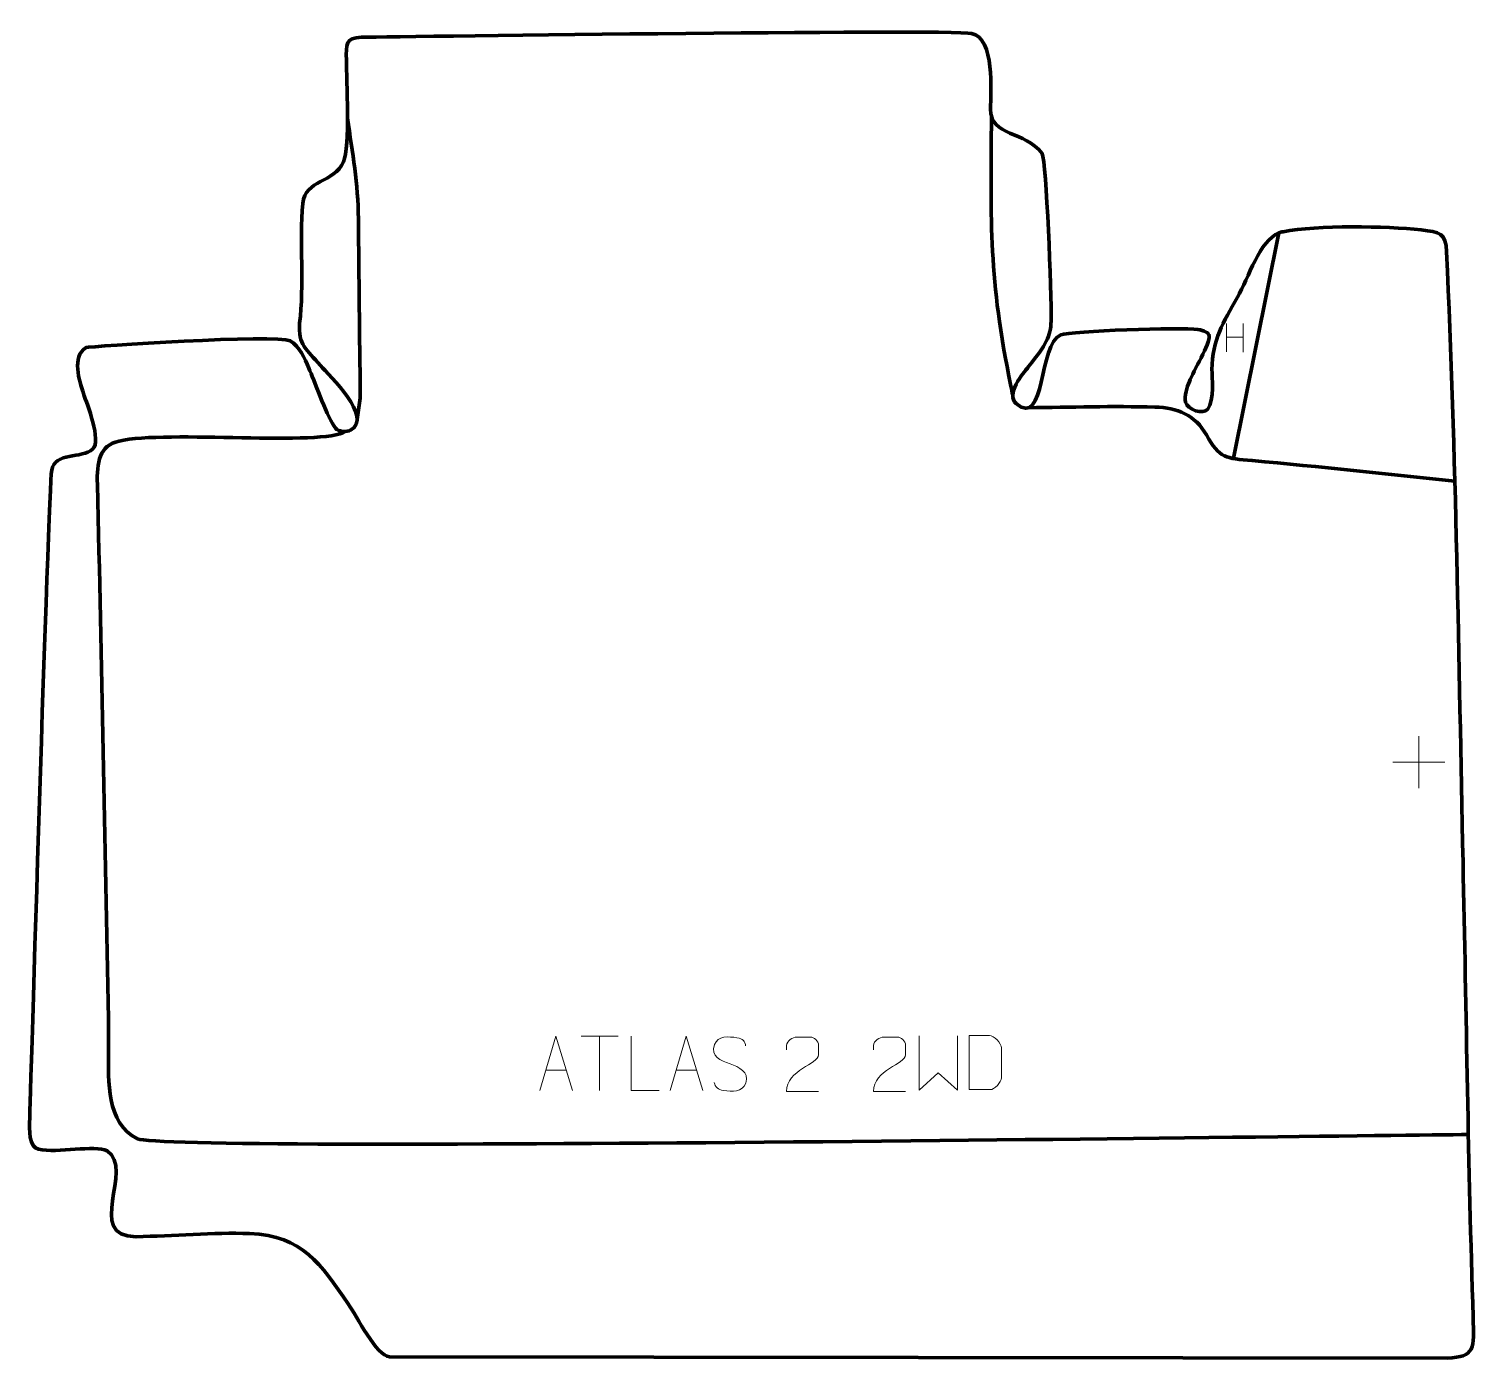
# Model space of a CAD drawing. Header units: millimetres. Extents: x 1240 to 1905, y 274 to 885.
import ezdxf

# ---------------------------------------------------------------- set-up
doc = ezdxf.new("R2010")
doc.units = ezdxf.units.MM
doc.header["$MEASUREMENT"] = 0
doc.layers.add('layer 2', color=7, linetype='Continuous')
doc.layers.add('layer 3', color=7, linetype='Continuous')

msp = doc.modelspace()

# ---------------------------------------------------------------- linework, layer by layer
at = {"layer": 'layer 2', "color": 142, "lineweight": 158}
for points, knots in [([(1386.4752, 843.7857), (1388.7123, 827.9378), (1391.3636, 813.6196), (1391.4846, 797.527), (1391.4846, 797.527), (1391.6875, 770.5395), (1392.0514, 743.5497), (1392.3538, 716.5625), (1392.3538, 716.5625), (1392.3538, 716.5625), (1392.3706, 715.0632), (1392.3706, 715.0632), (1392.3706, 715.0632), (1392.3706, 715.0632), (1390.9064, 705.4046), (1390.9064, 705.4046)], [0, 0, 0, 0, 0.2, 0.2, 0.2, 0.2, 0.4, 0.4, 0.4, 0.4, 0.6, 0.6, 0.6, 0.6, 1, 1, 1, 1]), ([(1682.7075, 844.9085), (1682.529, 794.1178), (1681.3511, 770.8552), (1691.7258, 720.578), (1691.7258, 720.578), (1691.9996, 719.2516), (1692.2741, 717.9253), (1692.5487, 716.5991)], [0, 0, 0, 0, 0.33333333, 0.33333333, 0.33333333, 0.33333333, 1, 1, 1, 1]), ([(1699.8207, 710.661), (1719.1837, 710.8699), (1738.606, 711.5215), (1757.9599, 710.963), (1757.9599, 710.963), (1768.2432, 710.6443), (1776.4533, 707.4304), (1781.6202, 698.1358), (1781.6202, 698.1358), (1787.6735, 687.2469), (1790.5989, 687.47), (1802.6269, 686.38), (1802.6269, 686.38), (1833.7669, 683.5581), (1864.851, 680.1054), (1895.9466, 676.8272)], [0, 0, 0, 0, 0.2, 0.2, 0.2, 0.2, 0.4, 0.4, 0.4, 0.4, 0.6, 0.6, 0.6, 0.6, 1, 1, 1, 1]), ([(1902.1586, 376.3951), (1841.5534, 375.9978), (1302.9804, 368.0916), (1289.8658, 374.4949), (1289.8658, 374.4949), (1275.2054, 381.6527), (1276.5567, 401.142), (1276.579, 414.8818), (1276.579, 414.8818), (1276.5702, 419.7831), (1276.6127, 424.6725), (1276.5358, 429.5745), (1276.5358, 429.5745), (1274.9366, 511.4825), (1273.4289, 593.4997), (1271.3858, 675.3837), (1271.3858, 675.3837), (1271.1278, 685.7214), (1272.3295, 693.2732), (1281.3765, 695.3535), (1281.3765, 695.3535), (1303.4326, 700.425), (1375.2236, 692.8472), (1385.4897, 699.7663)], [0, 0, 0, 0, 0.14285714, 0.14285714, 0.14285714, 0.14285714, 0.28571429, 0.28571429, 0.28571429, 0.28571429, 0.42857143, 0.42857143, 0.42857143, 0.42857143, 0.57142857, 0.57142857, 0.57142857, 0.57142857, 0.71428571, 0.71428571, 0.71428571, 0.71428571, 1, 1, 1, 1])]:
    msp.add_open_spline(points, degree=3, knots=knots, dxfattribs=at)
msp.add_open_spline([(1815.0065, 791.098), (1815.0065, 791.098), (1794.0468, 687.4339), (1794.0468, 687.4339)], degree=3, dxfattribs=at)
at = {"layer": 'layer 3', "color": 242, "lineweight": 158}
msp.add_open_spline([(1392.9046, 881.0356), (1385.4936, 880.947), (1385.875, 877.8196), (1385.9536, 870.5408), (1385.9536, 870.5408), (1386.075, 861.3911), (1387.6689, 830.4802), (1384.6213, 823.7362), (1384.6213, 823.7362), (1380.2005, 813.9533), (1367.021, 815.6692), (1365.9071, 804.6492), (1365.9071, 804.6492), (1364.3281, 786.9339), (1366.6014, 767.0663), (1364.4516, 749.5134), (1364.4516, 749.5134), (1363.606, 739.5895), (1367.7215, 737.3878), (1374.0034, 730.1302), (1374.0034, 730.1302), (1378.1907, 725.4121), (1398.46, 706.3016), (1387.8892, 700.3061), (1387.8892, 700.3061), (1386.2217, 699.3603), (1382.2816, 699.653), (1381.0642, 701.159), (1381.0642, 701.159), (1377.3223, 705.7876), (1371.7544, 721.5259), (1369.1711, 727.7023), (1369.1711, 727.7023), (1369.1711, 727.7023), (1368.6791, 728.8787), (1368.6791, 728.8787), (1368.6791, 728.8787), (1366.6996, 733.5248), (1364.5264, 738.6605), (1360.1345, 741.4919), (1360.1345, 741.4919), (1354.04, 744.5522), (1267.4357, 738.9177), (1266.1845, 738.3068), (1266.1845, 738.3068), (1259.4032, 733.8672), (1263.0906, 723.367), (1265.0146, 717.1532), (1265.0146, 717.1532), (1266.6169, 712.2501), (1273.4491, 695.5206), (1269.1979, 691.6544), (1269.1979, 691.6544), (1264.1194, 687.0359), (1251.8878, 690.5349), (1250.3709, 681.9246), (1250.3709, 681.9246), (1248.854, 673.3143), (1240.2593, 384.1687), (1240.2593, 384.1687), (1240.2593, 384.1687), (1239.8997, 378.1472), (1240.0377, 370.5724), (1244.2862, 369.6399), (1244.2862, 369.6399), (1253.0279, 367.7211), (1270.1857, 371.8223), (1275.9248, 368.9554), (1275.9248, 368.9554), (1288.6174, 360.4161), (1265.3234, 329.3369), (1289.2403, 329.4562), (1289.2403, 329.4562), (1306.2005, 329.6982), (1324.7749, 331.4532), (1341.452, 330.9067), (1341.452, 330.9067), (1366.1132, 329.7484), (1373.8385, 317.0827), (1386.8281, 298.5461), (1386.8281, 298.5461), (1390.5524, 293.2313), (1399.9497, 274.2581), (1405.8661, 274.2506), (1405.8661, 274.2506), (1405.8661, 274.2506), (1892.4373, 273.6277), (1892.4373, 273.6277), (1892.4373, 273.6277), (1905.244, 274.0571), (1904.8225, 277.9258), (1904.3514, 292.4681), (1904.3514, 292.4681), (1902.0974, 362.0375), (1901.1721, 432.0571), (1899.7046, 501.6755), (1899.7046, 501.6755), (1897.7338, 595.1686), (1896.5131, 688.8788), (1892.1543, 782.2903), (1892.1543, 782.2903), (1891.7432, 791.101), (1889.0506, 791.4686), (1880.3897, 792.4389), (1880.3897, 792.4389), (1864.3379, 794.2373), (1832.5557, 794.6669), (1816.9178, 791.6249), (1816.9178, 791.6249), (1816.1825, 791.4709), (1815.7077, 791.3367), (1815.0065, 791.098), (1815.0065, 791.098), (1806.1619, 787.5507), (1800.8931, 770.3204), (1795.9331, 761.4685), (1795.9331, 761.4685), (1789.4106, 749.8284), (1784.2926, 742.0065), (1784.2003, 728.2238), (1784.2003, 728.2238), (1784.1781, 724.9078), (1785.3107, 714.1213), (1782.2877, 710.0608), (1782.2877, 710.0608), (1780.2371, 707.3066), (1772.8362, 709.736), (1771.9748, 713.2398), (1771.9748, 713.2398), (1771.2752, 716.0856), (1772.818, 720.1942), (1773.7859, 722.7343), (1773.7859, 722.7343), (1775.5278, 727.3055), (1783.4563, 740.3561), (1782.8979, 743.6843), (1782.8979, 743.6843), (1782.6252, 745.3096), (1780.5961, 746.1893), (1777.7491, 746.6208), (1777.7491, 746.6208), (1770.0537, 747.7874), (1719.2078, 746.0058), (1714.5868, 744.1662), (1714.5868, 744.1662), (1704.2567, 740.054), (1707.7661, 700.9241), (1694.1133, 712.6047), (1694.1133, 712.6047), (1689.1962, 716.8114), (1697.0889, 726.2766), (1699.8382, 729.6255), (1699.8382, 729.6255), (1707.9617, 739.5205), (1709.9837, 743.8383), (1710.1503, 750.4514), (1710.1503, 750.4514), (1710.4663, 762.9892), (1707.932, 824.095), (1706.0942, 827.5273), (1706.0942, 827.5273), (1697.9579, 838.275), (1682.3607, 835.1797), (1682.3462, 847.9832), (1682.3462, 847.9832), (1682.4066, 856.154), (1684.3204, 880.7032), (1673.5868, 882.7887), (1673.5868, 882.7887), (1662.8532, 884.8742), (1392.9046, 881.0356), (1392.9046, 881.0356)], degree=3, knots=[0, 0, 0, 0, 0.02272727, 0.02272727, 0.02272727, 0.02272727, 0.04545455, 0.04545455, 0.04545455, 0.04545455, 0.06818182, 0.06818182, 0.06818182, 0.06818182, 0.09090909, 0.09090909, 0.09090909, 0.09090909, 0.11363636, 0.11363636, 0.11363636, 0.11363636, 0.13636364, 0.13636364, 0.13636364, 0.13636364, 0.15909091, 0.15909091, 0.15909091, 0.15909091, 0.18181818, 0.18181818, 0.18181818, 0.18181818, 0.20454545, 0.20454545, 0.20454545, 0.20454545, 0.22727273, 0.22727273, 0.22727273, 0.22727273, 0.25, 0.25, 0.25, 0.25, 0.27272727, 0.27272727, 0.27272727, 0.27272727, 0.29545455, 0.29545455, 0.29545455, 0.29545455, 0.31818182, 0.31818182, 0.31818182, 0.31818182, 0.34090909, 0.34090909, 0.34090909, 0.34090909, 0.36363636, 0.36363636, 0.36363636, 0.36363636, 0.38636364, 0.38636364, 0.38636364, 0.38636364, 0.40909091, 0.40909091, 0.40909091, 0.40909091, 0.43181818, 0.43181818, 0.43181818, 0.43181818, 0.45454545, 0.45454545, 0.45454545, 0.45454545, 0.47727273, 0.47727273, 0.47727273, 0.47727273, 0.5, 0.5, 0.5, 0.5, 0.52272727, 0.52272727, 0.52272727, 0.52272727, 0.54545455, 0.54545455, 0.54545455, 0.54545455, 0.56818182, 0.56818182, 0.56818182, 0.56818182, 0.59090909, 0.59090909, 0.59090909, 0.59090909, 0.61363636, 0.61363636, 0.61363636, 0.61363636, 0.63636364, 0.63636364, 0.63636364, 0.63636364, 0.65909091, 0.65909091, 0.65909091, 0.65909091, 0.68181818, 0.68181818, 0.68181818, 0.68181818, 0.70454545, 0.70454545, 0.70454545, 0.70454545, 0.72727273, 0.72727273, 0.72727273, 0.72727273, 0.75, 0.75, 0.75, 0.75, 0.77272727, 0.77272727, 0.77272727, 0.77272727, 0.79545455, 0.79545455, 0.79545455, 0.79545455, 0.81818182, 0.81818182, 0.81818182, 0.81818182, 0.84090909, 0.84090909, 0.84090909, 0.84090909, 0.86363636, 0.86363636, 0.86363636, 0.86363636, 0.88636364, 0.88636364, 0.88636364, 0.88636364, 0.90909091, 0.90909091, 0.90909091, 0.90909091, 0.93181818, 0.93181818, 0.93181818, 0.93181818, 0.95454545, 0.95454545, 0.95454545, 0.95454545, 1, 1, 1, 1], dxfattribs=at)
at = {"layer": 'layer 3', "color": 250, "lineweight": 9}
for points in [[(1790.874, 749.3668), (1790.874, 749.3668), (1790.874, 736.3399), (1790.874, 736.3399)], [(1798.5728, 749.3668), (1798.5728, 749.3668), (1798.5728, 736.2474), (1798.5728, 736.2474)], [(1790.8843, 743.1198), (1790.8843, 743.1198), (1798.5728, 743.1198), (1798.5728, 743.1198)], [(1879.3935, 559.6704), (1879.3935, 559.6704), (1879.3935, 535.6925), (1879.3935, 535.6925)], [(1867.4046, 547.6814), (1867.4046, 547.6814), (1891.3825, 547.6814), (1891.3825, 547.6814)], [(1493.9549, 421.6653), (1493.9549, 421.6653), (1510.9421, 421.6653), (1510.9421, 421.6653)], [(1502.4487, 396.7353), (1502.4487, 396.7353), (1502.4487, 421.6888), (1502.4487, 421.6888)], [(1477.7006, 405.9847), (1477.7006, 405.9847), (1487.1963, 405.9847), (1487.1963, 405.9847)], [(1537.7006, 405.9847), (1537.7006, 405.9847), (1547.1963, 405.9847), (1547.1963, 405.9847)]]:
    msp.add_open_spline(points, degree=3, dxfattribs=at)
for points, knots in [([(1474.978, 396.7353), (1474.978, 396.7353), (1482.349, 421.6888), (1482.349, 421.6888), (1482.349, 421.6888), (1482.349, 421.6888), (1489.9189, 396.7353), (1489.9189, 396.7353)], [0, 0, 0, 0, 0.33333333, 0.33333333, 0.33333333, 0.33333333, 1, 1, 1, 1]), ([(1529.923, 396.7352), (1529.923, 396.7352), (1516.9739, 396.7352), (1516.9739, 396.7352), (1516.9739, 396.7352), (1516.9739, 396.7352), (1516.9739, 421.6888), (1516.9739, 421.6888)], [0, 0, 0, 0, 0.33333333, 0.33333333, 0.33333333, 0.33333333, 1, 1, 1, 1]), ([(1534.978, 396.7353), (1534.978, 396.7353), (1542.349, 421.6888), (1542.349, 421.6888), (1542.349, 421.6888), (1542.349, 421.6888), (1549.9189, 396.7353), (1549.9189, 396.7353)], [0, 0, 0, 0, 0.33333333, 0.33333333, 0.33333333, 0.33333333, 1, 1, 1, 1]), ([(1562.4513, 408.9903), (1558.203, 410.4607), (1553.2949, 412.2565), (1555.3, 417.7768), (1555.3, 417.7768), (1556.8035, 421.9167), (1562.0171, 421.5282), (1565.6207, 420.9271), (1565.6207, 420.9271), (1568.4813, 420.4499), (1569.346, 419.2367), (1569.6566, 417.1526)], [0, 0, 0, 0, 0.25, 0.25, 0.25, 0.25, 0.5, 0.5, 0.5, 0.5, 1, 1, 1, 1]), ([(1603.2345, 396.2554), (1598.3201, 396.2557), (1593.4057, 396.2557), (1588.4916, 396.2554), (1588.4916, 396.2554), (1588.4916, 406.1877), (1603.1426, 408.8289), (1603.2345, 413.1392), (1603.2345, 413.1392), (1603.2342, 414.5633), (1603.2342, 415.987), (1603.2345, 417.4103), (1603.2345, 417.4103), (1603.2176, 419.4874), (1601.0948, 421.2122), (1599.4238, 421.2295), (1599.4238, 421.2295), (1597.3506, 421.2291), (1595.2777, 421.2291), (1593.2053, 421.2295), (1593.2053, 421.2295), (1591.3832, 421.246), (1588.5585, 419.4539), (1588.4916, 417.3603), (1588.4916, 417.3603), (1588.4916, 417.3603), (1588.4916, 415.3055), (1588.4916, 415.3055)], [0, 0, 0, 0, 0.125, 0.125, 0.125, 0.125, 0.25, 0.25, 0.25, 0.25, 0.375, 0.375, 0.375, 0.375, 0.5, 0.5, 0.5, 0.5, 0.625, 0.625, 0.625, 0.625, 0.75, 0.75, 0.75, 0.75, 1, 1, 1, 1]), ([(1643.2345, 396.2554), (1638.3201, 396.2557), (1633.4057, 396.2557), (1628.4916, 396.2554), (1628.4916, 396.2554), (1628.4916, 406.1877), (1643.1426, 408.8289), (1643.2345, 413.1392), (1643.2345, 413.1392), (1643.2342, 414.5633), (1643.2342, 415.987), (1643.2345, 417.4103), (1643.2345, 417.4103), (1643.2176, 419.4874), (1641.0948, 421.2122), (1639.4238, 421.2295), (1639.4238, 421.2295), (1637.3506, 421.2291), (1635.2777, 421.2291), (1633.2053, 421.2295), (1633.2053, 421.2295), (1631.3832, 421.246), (1628.5585, 419.4539), (1628.4916, 417.3603), (1628.4916, 417.3603), (1628.4916, 417.3603), (1628.4916, 415.3055), (1628.4916, 415.3055)], [0, 0, 0, 0, 0.125, 0.125, 0.125, 0.125, 0.25, 0.25, 0.25, 0.25, 0.375, 0.375, 0.375, 0.375, 0.5, 0.5, 0.5, 0.5, 0.625, 0.625, 0.625, 0.625, 0.75, 0.75, 0.75, 0.75, 1, 1, 1, 1]), ([(1649.4338, 421.7471), (1649.4338, 421.7471), (1649.4338, 396.7891), (1649.4338, 396.7891), (1649.4338, 396.7891), (1649.4338, 396.7891), (1658.2765, 404.8538), (1658.2765, 404.8538), (1658.2765, 404.8538), (1658.2765, 404.8538), (1667.1189, 396.7897), (1667.1189, 396.7897), (1667.1189, 396.7897), (1667.1189, 396.7897), (1667.1189, 421.7471), (1667.1189, 421.7471)], [0, 0, 0, 0, 0.2, 0.2, 0.2, 0.2, 0.4, 0.4, 0.4, 0.4, 0.6, 0.6, 0.6, 0.6, 1, 1, 1, 1]), ([(1672.4902, 397.0839), (1674.822, 397.0843), (1679.7722, 397.0603), (1682.1037, 397.06), (1682.1037, 397.06), (1684.0287, 396.9546), (1687.3473, 400.4962), (1687.3361, 402.5135), (1687.3361, 402.5135), (1687.3357, 408.2836), (1687.3357, 410.4533), (1687.3361, 416.2226), (1687.3361, 416.2226), (1687.3318, 418.3607), (1683.9573, 422.0208), (1681.8049, 422.0073), (1681.8049, 422.0073), (1679.4792, 422.0073), (1674.7549, 422.0073), (1672.4288, 422.0073), (1672.4288, 422.0073), (1672.4292, 416.2604), (1672.4905, 402.8312), (1672.4902, 397.0839)], [0, 0, 0, 0, 0.14285714, 0.14285714, 0.14285714, 0.14285714, 0.28571429, 0.28571429, 0.28571429, 0.28571429, 0.42857143, 0.42857143, 0.42857143, 0.42857143, 0.57142857, 0.57142857, 0.57142857, 0.57142857, 0.71428571, 0.71428571, 0.71428571, 0.71428571, 1, 1, 1, 1]), ([(1562.4513, 408.9902), (1566.4699, 407.3435), (1571.4994, 405.4552), (1569.6654, 400.0949), (1569.6654, 400.0949), (1568.2056, 395.8285), (1563.2948, 396.0852), (1559.5687, 396.6399), (1559.5687, 396.6399), (1556.8187, 397.0497), (1555.5978, 398.2632), (1555.2198, 400.3754)], [0, 0, 0, 0, 0.25, 0.25, 0.25, 0.25, 0.5, 0.5, 0.5, 0.5, 1, 1, 1, 1])]:
    msp.add_open_spline(points, degree=3, knots=knots, dxfattribs=at)

doc.saveas('drawing.dxf')
